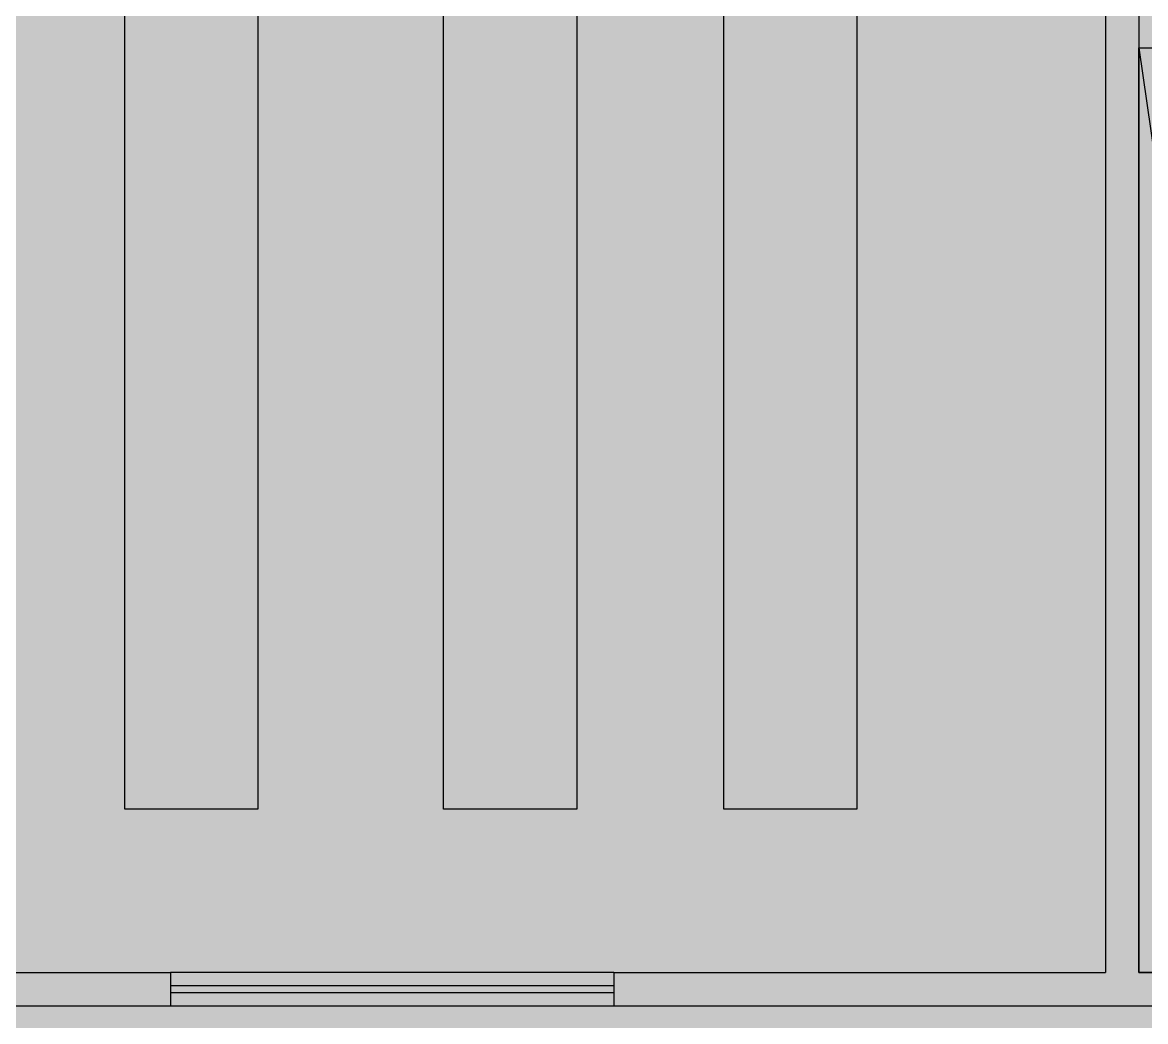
# Model space of a CAD drawing. Header units: centimetres. Extents: x 0 to 1099704, y -139216 to 99734.
# Drawn here: x 850875 to 851381, y -24908 to -24457 of the extents above; entities that cross this region are included whole.
import ezdxf

# ---------------------------------------------------------------- set-up
doc = ezdxf.new("R2010")
doc.units = ezdxf.units.CM
doc.header["$LTSCALE"] = 4
for name, color, linetype in [('0.2', 2, 'Continuous'), ('0.4', 4, 'Continuous'), ('0.6', 6, 'Continuous')]:
    doc.layers.add(name, color=color, linetype=linetype)

msp = doc.modelspace()

# ---------------------------------------------------------------- hatches: boundary and pattern name
at = {"layer": '0.2', "true_color": 0x000000}
h = msp.add_hatch(color=18, dxfattribs=at)
h.dxf.hatch_style = 1
h.paths.add_polyline_path([(850941.818, -24885.58), (850841.818, -24885.58), (850841.818, -24900.58), (850941.818, -24900.58)])
h.paths.add_polyline_path([(851515.019, -24885.58), (851378.418, -24885.58), (851378.418, -24468.739), (851378.418, -24285.58), (851435.019, -24285.58), (851435.019, -24270.58), (851363.418, -24270.58), (851251.818, -24270.58), (851251.818, -24285.58), (851363.418, -24285.58), (851363.418, -24885.58), (851141.818, -24885.58), (851141.818, -24900.58), (851363.418, -24900.58), (851515.019, -24900.58)])
h.paths.add_polyline_path([(851051.818, -24270.58), (850971.818, -24270.58), (850971.818, -24285.58), (851051.818, -24285.58)])
h.paths.add_polyline_path([(850811.818, -24278.08), (850811.818, -24270.58), (850731.818, -24270.58), (850731.818, -24285.58), (850811.818, -24285.58)])
h.paths.add_polyline_path([(853145.217, -24885.58), (852066.62, -24885.58), (852066.62, -24658.08), (852051.62, -24658.08), (852051.62, -24885.58), (851915.019, -24885.58), (851915.019, -24900.58), (852066.62, -24900.58), (853145.217, -24900.58)])
h.paths.add_polyline_path([(852066.62, -24270.58), (851995.019, -24270.58), (851995.019, -24285.58), (852051.62, -24285.58), (852051.62, -24498.08), (852059.12, -24498.08), (852066.62, -24498.08)])
h.paths.add_polyline_path([(851845.019, -24270.58), (851795.019, -24270.58), (851795.019, -24285.58), (851845.019, -24285.58)])
h.paths.add_polyline_path([(851635.019, -24270.58), (851585.019, -24270.58), (851585.019, -24285.58), (851635.019, -24285.58), (851635.019, -24278.08)])
h.paths.add_polyline_path([(853145.217, -23970.58), (852683.217, -23970.58), (852683.217, -22985.897), (852668.217, -22985.897), (852668.217, -23985.58), (853145.217, -23985.58)])
h.paths.add_polyline_path([(852903.217, -22819.58), (852985.217, -22819.58), (852985.217, -22804.58), (852903.217, -22804.58), (852903.217, -22789.58), (852888.217, -22789.58), (852888.217, -22804.58), (852888.217, -22881.112), (852668.217, -22881.112), (852668.217, -22896.112), (852668.217, -22985.897), (852683.217, -22985.897), (852683.217, -22896.112), (852888.217, -22896.112), (852888.217, -22985.897), (852903.217, -22985.897), (852903.217, -22934.389)])
at = {"layer": '0.4', "true_color": 0xf8f3ec}
h = msp.add_hatch(color=7, dxfattribs=at)
h.dxf.hatch_style = 1
h.paths.add_polyline_path([(861342.461, -28259.322), (861342.461, -19037.773), (839953.654, -19037.773), (839953.654, -28259.322)])

# ---------------------------------------------------------------- linework, layer by layer
at = {"layer": '0.2'}
for p, q in [((851378.418, -24468.739), (851438.418, -24885.58)), ((851141.818, -24885.58), (850941.818, -24885.58)), ((851141.818, -24891.58), (850941.818, -24891.58)), ((850941.818, -24894.58), (851141.818, -24894.58)), ((850941.818, -24900.58), (851141.818, -24900.58))]:
    msp.add_line(p, q, dxfattribs=at)
for points in [[(850921.238, -24811.85), (850921.238, -24395.009), (850981.238, -24395.009), (850981.238, -24811.85)], [(851065.025, -24811.85), (851065.025, -24395.009), (851125.025, -24395.009), (851125.025, -24811.85)], [(851191.272, -24811.85), (851191.272, -24395.009), (851251.272, -24395.009), (851251.272, -24811.85)], [(851378.418, -24885.58), (851378.418, -24468.739), (851438.418, -24468.739), (851438.418, -24885.58)]]:
    msp.add_lwpolyline(points, close=True, dxfattribs=at)
at = {"layer": '0.6'}
for p, q in [((850841.818, -24885.58), (850941.818, -24885.58)), ((850941.818, -24885.58), (850941.818, -24900.58)), ((851141.818, -24885.58), (851363.418, -24885.58)), ((851141.818, -24885.58), (851141.818, -24900.58)), ((850841.818, -24900.58), (850941.818, -24900.58)), ((851141.818, -24900.58), (851363.418, -24900.58))]:
    msp.add_line(p, q, dxfattribs=at)
for points in [[(851363.418, -24285.58), (851363.418, -24885.58)], [(851435.019, -24285.58), (851378.418, -24285.58), (851378.418, -24885.58), (851515.019, -24885.58)], [(851363.418, -24900.58), (851515.019, -24900.58)]]:
    msp.add_lwpolyline(points, dxfattribs=at)

doc.saveas('drawing.dxf')
